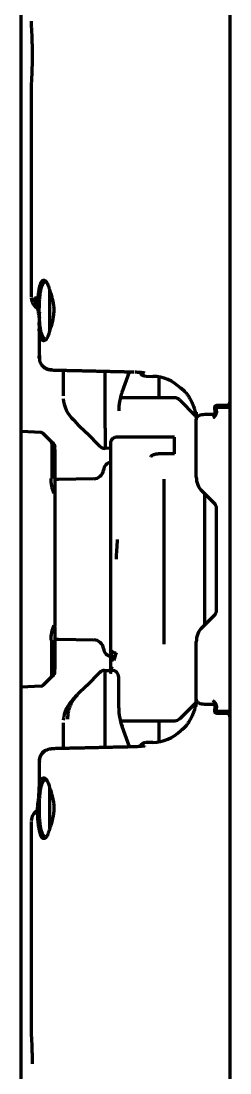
# Model space of a CAD drawing. Header units: inches. Extents: x -3022 to 7311, y 343 to 5680.
# Drawn here: x 936.2 to 967.2, y 3030.9 to 3187.3 of the extents above; entities that cross this region are included whole.
import ezdxf

# ---------------------------------------------------------------- set-up
doc = ezdxf.new("R2010")
doc.units = ezdxf.units.IN

msp = doc.modelspace()

# ---------------------------------------------------------------- linework, layer by layer
at = {"linetype": 'Continuous', "lineweight": 70}
for p, q in [((967.16, 3920.69), (967.16, 2255.49)), ((936.16, 2281.3), (936.16, 3919.3)), ((937.66, 3187.31), (937.66, 3186.78)), ((937.66, 3177.8), (937.66, 3146.26)), ((940.41, 3141.11), (940.41, 3147.29)), ((940.77, 3135.44), (940.78, 3135.45)), ((942.41, 3135.41), (942.41, 3131.61)), ((948.66, 3126.79), (948.66, 3135.26)), ((951.14, 3132.12), (952.25, 3135.18)), ((954.71, 3134.51), (955.7, 3134.49)), ((956.65, 3131.3), (956.65, 3134.42)), ((958.99, 3131.3), (950.89, 3131.3)), ((962.07, 3128.63), (959.7, 3131)), ((962.15, 3129.17), (962.15, 3128.09)), ((964.91, 3129.53), (964.91, 3129.9)), ((966.66, 3130.17), (965.16, 3130.16)), ((965.16, 3129.34), (965.16, 3129.84)), ((967.16, 3129.84), (965.16, 3129.84)), ((965.16, 3129.34), (965.16, 3129.19)), ((943.87, 3128.08), (944.55, 3127.4)), ((944.55, 3127.4), (945.85, 3126.1)), ((962.15, 3128.09), (962.16, 3128.01)), ((962.16, 3119.53), (962.16, 3128.11)), ((964.66, 3128.82), (963.66, 3128.82)), ((939.13, 3126.14), (936.16, 3126.3)), ((940.57, 3124.88), (939.46, 3125.99)), ((945.85, 3126.1), (947.86, 3124.09)), ((948.66, 3126.79), (948.66, 3123.79)), ((941.01, 3124.44), (940.57, 3124.88)), ((940.72, 3124.53), (940.72, 3119.3)), ((949.41, 3124.5), (949.41, 3122.23)), ((958.91, 3125.46), (950.41, 3125.46)), ((958.91, 3122.98), (958.91, 3125.46)), ((941.16, 3123.64), (941.16, 3117.19)), ((948.66, 3123.79), (948.56, 3123.79)), ((949.41, 3123.8), (948.66, 3123.79)), ((958.91, 3122.98), (956.51, 3122.98)), ((949.41, 3122.23), (949.41, 3116.71)), ((940.72, 3119.3), (940.57, 3119.3)), ((946.93, 3119.27), (941.73, 3119.18)), ((957.41, 3094.7), (957.41, 3119.21)), ((941.04, 3117.16), (941.14, 3117.28)), ((941.16, 3117.19), (941.16, 3097.4)), ((949.41, 3116.71), (949.41, 3110.33)), ((964.86, 3115.58), (963.04, 3117.41)), ((963.41, 3112.09), (963.41, 3117.04)), ((965.16, 3099.71), (965.16, 3114.88)), ((963.41, 3097.54), (963.41, 3112.09)), ((949.41, 3110.33), (949.41, 3107.3)), ((949.41, 3107.3), (949.41, 3097.04)), ((963.04, 3097.17), (964.86, 3099)), ((941.14, 3097.31), (941.07, 3097.37)), ((941.16, 3097.28), (941.16, 3090.96)), ((949.41, 3097.04), (949.41, 3093.82)), ((940.72, 3095.3), (940.57, 3095.3)), ((940.72, 3090.06), (940.72, 3095.3)), ((941.73, 3095.41), (946.93, 3095.32)), ((962.16, 3086.48), (962.16, 3095.05)), ((949.41, 3091.69), (949.41, 3090.79)), ((940.57, 3089.71), (941.01, 3090.15)), ((947.86, 3090.5), (945.85, 3088.48)), ((948.56, 3090.79), (948.66, 3090.79)), ((948.66, 3090.79), (949.67, 3090.78)), ((948.66, 3087.79), (948.66, 3090.79)), ((950.66, 3087.78), (950.66, 3089.78)), ((939.13, 3088.45), (936.16, 3088.3)), ((940.57, 3089.71), (939.46, 3088.6)), ((945.85, 3088.48), (944.55, 3087.18)), ((943.87, 3086.51), (944.55, 3087.18)), ((948.66, 3079.32), (948.66, 3087.79)), ((950.66, 3085.2), (950.66, 3087.78)), ((959.7, 3083.59), (962.09, 3085.98)), ((962.15, 3085.41), (962.15, 3086.49)), ((963.66, 3085.76), (964.66, 3085.76)), ((964.91, 3084.69), (964.91, 3085.06)), ((965.16, 3085.4), (965.16, 3085.24)), ((965.16, 3084.74), (965.16, 3085.24)), ((965.16, 3084.74), (967.16, 3084.74)), ((965.16, 3084.43), (966.66, 3084.41)), ((942.41, 3082.97), (942.41, 3079.18)), ((950.89, 3083.3), (958.99, 3083.3)), ((952.25, 3079.41), (951.14, 3082.47)), ((956.65, 3080.19), (956.65, 3083.3)), ((959.73, 3081.74), (959.74, 3081.75)), ((940.78, 3079.13), (940.77, 3079.14)), ((955.7, 3080.09), (954.71, 3080.07)), ((938.89, 3074.23), (938.86, 3074.22)), ((940.41, 3067.21), (940.41, 3073.33)), ((937.66, 3068.32), (937.66, 3036.78)), ((940.38, 3067.19), (940.35, 3067.05))]:
    msp.add_line(p, q, dxfattribs=at)
for centre, radius, start, end in [((939.66, 3146.26), 2, 182.056, 239.9457), ((954.71, 3135.51), 1, 203.3483, 269.3273), ((955.6, 3128.49), 6, 44.7394, 89), ((958.66, 3129.38), 8, 160, 180), ((947.41, 3131.61), 5, 184.5122, 225), ((958.99, 3130.3), 1, 45, 90), ((964.66, 3129.32), 0.5, 270, 0), ((939.11, 3125.64), 0.5, 45, 87), ((940.22, 3124.53), 0.5, 359.9983, 45), ((948.57, 3124.79), 1, 225, 269.5), ((949.88, 3120.37), 1.5, 108.404, 172.3892), ((946.91, 3120.77), 1.5, 271, 352.3892), ((965.16, 3119.53), 3, 180, 225), ((941.78, 3116.18), 3, 91, 102.0554), ((964.16, 3114.88), 1, 0, 45), ((964.16, 3099.71), 1, 315, 0), ((965.16, 3095.05), 3, 135, 180), ((941.78, 3098.41), 3, 257.9446, 269), ((946.91, 3093.82), 1.5, 7.6108, 89), ((949.88, 3094.22), 1.5, 187.6108, 251.596), ((940.22, 3090.06), 0.5, 315, 0.0017), ((948.57, 3089.79), 1, 90.5, 135), ((949.66, 3089.78), 1, 0, 89.5), ((939.11, 3088.95), 0.5, 273, 315), ((947.41, 3082.97), 5, 135, 175.2204), ((958.66, 3085.2), 8, 180, 200), ((964.66, 3085.26), 0.5, 0, 90), ((958.99, 3084.3), 1, 270, 315), ((955.6, 3086.09), 6, 271, 315.1344), ((954.71, 3079.07), 1, 90.5484, 156.599), ((939.66, 3068.32), 2, 122.009, 177.1567)]:
    msp.add_arc(centre, radius, start, end, dxfattribs=at)
for centre, major_axis, ratio, start_param, end_param in [((940.16, 3146.22), (0.17, 1.99), 0.992492, 1.657411, 2.317524), ((946.09, 3119.3), (5.52, 0), 0.998626, 3.141593, 3.543786), ((940.91, 3117.19), (0.25, 0), 1, 0, 0.409922), ((946.09, 3095.3), (5.52, 0), 0.998626, 2.739433, 3.141593), ((940.91, 3097.4), (-0.25, 0), 1, 2.729547, 3.141593)]:
    msp.add_ellipse(centre, major_axis=major_axis, ratio=ratio, start_param=start_param, end_param=end_param, dxfattribs=at)
for points, knots in [([(937.66, 3186.79), (937.66, 3186.79), (937.66, 3186.79), (937.66, 3186.79), (937.66, 3186.79), (937.66, 3186.78), (937.66, 3186.76), (937.66, 3186.71), (937.67, 3186.64), (937.67, 3186.58), (937.67, 3186.55), (937.67, 3186.52), (937.68, 3186.5), (937.68, 3186.48), (937.68, 3186.46), (937.68, 3186.39), (937.69, 3186.27), (937.7, 3186.12), (937.71, 3185.96), (937.71, 3185.87), (937.72, 3185.75), (937.72, 3185.73), (937.72, 3185.68), (937.72, 3185.61), (937.73, 3185.53), (937.74, 3185.37), (937.74, 3185.16), (937.75, 3184.92), (937.76, 3184.74), (937.76, 3184.68), (937.77, 3184.58), (937.77, 3184.55), (937.77, 3184.48), (937.77, 3184.45), (937.77, 3184.29), (937.78, 3184.02), (937.79, 3183.75), (937.79, 3183.54), (937.79, 3183.43), (937.8, 3183.32), (937.8, 3183.25), (937.8, 3183.21), (937.8, 3183.03), (937.8, 3182.74), (937.8, 3182.44), (937.8, 3182.22), (937.8, 3182.14), (937.8, 3181.99), (937.8, 3181.92), (937.8, 3181.7), (937.8, 3181.41), (937.79, 3181.13), (937.79, 3180.91), (937.79, 3180.84), (937.79, 3180.74), (937.79, 3180.7), (937.78, 3180.63), (937.78, 3180.6), (937.78, 3180.43), (937.77, 3180.16), (937.76, 3179.91), (937.75, 3179.67), (937.75, 3179.55), (937.74, 3179.41), (937.74, 3179.38), (937.74, 3179.32), (937.74, 3179.24), (937.73, 3179.16), (937.73, 3179), (937.72, 3178.81), (937.71, 3178.63), (937.7, 3178.51), (937.7, 3178.47), (937.7, 3178.41), (937.69, 3178.39), (937.69, 3178.36), (937.69, 3178.34), (937.69, 3178.25), (937.68, 3178.13), (937.67, 3178.03), (937.67, 3177.94), (937.67, 3177.91), (937.66, 3177.86), (937.66, 3177.85), (937.66, 3177.83), (937.66, 3177.82), (937.66, 3177.8), (937.66, 3177.79), (937.66, 3177.79)], [0, 0, 0, 0, 0.007781, 0.007781, 0.015594, 0.03122, 0.03122, 0.062471, 0.093722, 0.093722, 0.109347, 0.109347, 0.11716, 0.11716, 0.124973, 0.124973, 0.156224, 0.187475, 0.187475, 0.218726, 0.218726, 0.226538, 0.226538, 0.234351, 0.249977, 0.249977, 0.281228, 0.312479, 0.312479, 0.328104, 0.328104, 0.335917, 0.335917, 0.343729, 0.343729, 0.37498, 0.406231, 0.406231, 0.421857, 0.42967, 0.42967, 0.437482, 0.437482, 0.468733, 0.499984, 0.499984, 0.51561, 0.51561, 0.531235, 0.531235, 0.562486, 0.593737, 0.593737, 0.609363, 0.609363, 0.617176, 0.617176, 0.624988, 0.624988, 0.656239, 0.68749, 0.68749, 0.718741, 0.718741, 0.726554, 0.726554, 0.734367, 0.749992, 0.749992, 0.781243, 0.812494, 0.812494, 0.82812, 0.82812, 0.835932, 0.835932, 0.843745, 0.843745, 0.874996, 0.906247, 0.906247, 0.937498, 0.937498, 0.953124, 0.953124, 0.968749, 0.968749, 1, 1, 1, 1]), ([(938.63, 3145.04), (938.63, 3145.25), (938.64, 3145.45), (938.66, 3145.84), (938.67, 3146.04), (938.69, 3146.27), (938.7, 3146.32), (938.71, 3146.41), (938.72, 3146.55), (938.73, 3146.68), (938.76, 3146.94), (938.79, 3147.1), (938.82, 3147.33), (938.84, 3147.41), (938.86, 3147.52), (938.87, 3147.56), (938.88, 3147.63), (938.89, 3147.66), (938.92, 3147.83), (938.96, 3147.95), (939, 3148.09), (939.01, 3148.12), (939.03, 3148.17), (939.05, 3148.25), (939.08, 3148.32), (939.14, 3148.45), (939.18, 3148.52), (939.24, 3148.62), (939.26, 3148.64), (939.29, 3148.68), (939.31, 3148.69), (939.33, 3148.71), (939.34, 3148.72), (939.4, 3148.76), (939.44, 3148.78), (939.54, 3148.8), (939.58, 3148.79), (939.64, 3148.77), (939.64, 3148.76), (939.66, 3148.76), (939.68, 3148.75), (939.72, 3148.72), (939.76, 3148.69), (939.83, 3148.62), (939.88, 3148.56), (939.95, 3148.45), (939.98, 3148.41), (940.01, 3148.35), (940.03, 3148.33), (940.05, 3148.28), (940.06, 3148.26), (940.12, 3148.14), (940.17, 3148.03), (940.26, 3147.79), (940.3, 3147.66), (940.35, 3147.51)], [0, 0, 0, 0, 0.0625, 0.0625, 0.125, 0.125, 0.140625, 0.140625, 0.15625, 0.1875, 0.1875, 0.25, 0.25, 0.28125, 0.28125, 0.296875, 0.296875, 0.3125, 0.3125, 0.375, 0.375, 0.390625, 0.390625, 0.40625, 0.4375, 0.4375, 0.5, 0.5, 0.53125, 0.53125, 0.546875, 0.546875, 0.5625, 0.5625, 0.625, 0.625, 0.6875, 0.6875, 0.695313, 0.695313, 0.703125, 0.71875, 0.75, 0.75, 0.8125, 0.8125, 0.84375, 0.84375, 0.859375, 0.859375, 0.875, 0.875, 0.9375, 0.9375, 1, 1, 1, 1]), ([(939.77, 3140.04), (939.74, 3140.04), (939.7, 3140.05), (939.62, 3140.08), (939.57, 3140.11), (939.52, 3140.17), (939.51, 3140.18), (939.5, 3140.19), (939.5, 3140.2), (939.48, 3140.22), (939.47, 3140.23), (939.43, 3140.28), (939.41, 3140.31), (939.35, 3140.43), (939.31, 3140.52), (939.26, 3140.65), (939.25, 3140.69), (939.23, 3140.74), (939.22, 3140.77), (939.22, 3140.78), (939.2, 3140.86), (939.18, 3140.92), (939.13, 3141.11), (939.1, 3141.26), (939.06, 3141.49), (939.05, 3141.57), (939.03, 3141.67), (939.03, 3141.69), (939.02, 3141.73), (939.02, 3141.75), (939.01, 3141.82), (939, 3141.86), (938.97, 3142.08), (938.95, 3142.26), (938.93, 3142.54), (938.92, 3142.64), (938.91, 3142.79), (938.91, 3142.84), (938.9, 3142.94), (938.9, 3142.99), (938.88, 3143.24), (938.88, 3143.45), (938.87, 3143.86), (938.86, 3144.07), (938.86, 3144.39), (938.86, 3144.5), (938.87, 3144.66), (938.87, 3144.71), (938.87, 3144.82), (938.87, 3144.87), (938.88, 3145.13), (938.88, 3145.34), (938.91, 3145.74), (938.92, 3145.94), (938.94, 3146.17), (938.95, 3146.22), (938.96, 3146.32), (938.97, 3146.46), (938.99, 3146.59), (939.02, 3146.85), (939.04, 3147.01), (939.08, 3147.21), (939.09, 3147.24), (939.1, 3147.32), (939.11, 3147.36), (939.13, 3147.46), (939.16, 3147.6), (939.2, 3147.73), (939.22, 3147.82), (939.23, 3147.85), (939.25, 3147.9), (939.26, 3147.93), (939.31, 3148.06), (939.35, 3148.15), (939.43, 3148.31), (939.48, 3148.37), (939.53, 3148.43), (939.54, 3148.43), (939.55, 3148.44), (939.57, 3148.46), (939.58, 3148.47), (939.62, 3148.5), (939.64, 3148.51), (939.7, 3148.54), (939.73, 3148.54), (939.77, 3148.54)], [0, 0, 0, 0, 0.030998, 0.030998, 0.077893, 0.077893, 0.083755, 0.083755, 0.089617, 0.089617, 0.101341, 0.101341, 0.124789, 0.124789, 0.171684, 0.171684, 0.183408, 0.18927, 0.18927, 0.195132, 0.195132, 0.21858, 0.21858, 0.265476, 0.265476, 0.288923, 0.288923, 0.294785, 0.294785, 0.300647, 0.300647, 0.312371, 0.312371, 0.359267, 0.359267, 0.382714, 0.382714, 0.394438, 0.394438, 0.406162, 0.406162, 0.453058, 0.453058, 0.499953, 0.499953, 0.523401, 0.523401, 0.535125, 0.535125, 0.546849, 0.546849, 0.593744, 0.593744, 0.64064, 0.64064, 0.652364, 0.652364, 0.664087, 0.687535, 0.687535, 0.734431, 0.734431, 0.746155, 0.746155, 0.757878, 0.757878, 0.781326, 0.804774, 0.804774, 0.816498, 0.816498, 0.828222, 0.828222, 0.875117, 0.875117, 0.922013, 0.922013, 0.927875, 0.927875, 0.933737, 0.945461, 0.945461, 0.968908, 0.968908, 1, 1, 1, 1]), ([(940.35, 3147.51), (940.36, 3147.46), (940.38, 3147.41), (940.41, 3147.3), (940.43, 3147.24), (940.48, 3147.08), (940.52, 3146.96), (940.59, 3146.72), (940.63, 3146.59), (940.69, 3146.4), (940.71, 3146.33), (940.74, 3146.2), (940.76, 3146.13), (940.81, 3145.93), (940.84, 3145.79), (940.9, 3145.5), (940.92, 3145.36), (940.95, 3145.17), (940.96, 3145.13), (940.97, 3145.06), (940.97, 3145.02), (940.98, 3144.91), (940.99, 3144.83), (941.01, 3144.6), (941.01, 3144.45), (941.01, 3144.29)], [0, 0, 0, 0, 0.0625, 0.0625, 0.125, 0.125, 0.25, 0.25, 0.375, 0.375, 0.4375, 0.4375, 0.5, 0.5, 0.625, 0.625, 0.75, 0.75, 0.78125, 0.78125, 0.8125, 0.8125, 0.875, 0.875, 1, 1, 1, 1]), ([(938.87, 3144.09), (938.87, 3144.08), (938.86, 3143.95), (938.86, 3143.65), (938.87, 3143.26), (938.87, 3143.08)], [0, 0, 0, 0, 0.025145, 0.598147, 1, 1, 1, 1]), ([(941.01, 3144.29), (941.01, 3144.14), (941.01, 3143.98), (940.98, 3143.68), (940.97, 3143.53), (940.94, 3143.34), (940.94, 3143.3), (940.92, 3143.23), (940.92, 3143.19), (940.9, 3143.08), (940.89, 3143.01), (940.86, 3142.9), (940.86, 3142.86), (940.84, 3142.79), (940.82, 3142.69), (940.79, 3142.58), (940.74, 3142.38), (940.71, 3142.25), (940.63, 3141.99), (940.6, 3141.87), (940.54, 3141.69), (940.52, 3141.63), (940.48, 3141.51), (940.47, 3141.45), (940.41, 3141.28), (940.38, 3141.18), (940.35, 3141.07)], [0, 0, 0, 0, 0.125, 0.125, 0.25, 0.25, 0.28125, 0.28125, 0.3125, 0.3125, 0.375, 0.375, 0.40625, 0.40625, 0.4375, 0.5, 0.5, 0.625, 0.625, 0.75, 0.75, 0.8125, 0.8125, 0.875, 0.875, 1, 1, 1, 1]), ([(938.79, 3142.5), (938.79, 3142.49), (938.79, 3142.47), (938.8, 3142.43), (938.8, 3142.39), (938.8, 3142.35), (938.8, 3142.31), (938.81, 3142.27), (938.81, 3142.24), (938.81, 3142.2), (938.81, 3142.16), (938.81, 3142.12), (938.82, 3142.09), (938.82, 3142.05), (938.82, 3142.01), (938.82, 3141.97), (938.82, 3141.94), (938.82, 3141.9), (938.82, 3141.86), (938.83, 3141.81), (938.83, 3141.76), (938.83, 3141.7), (938.83, 3141.65), (938.83, 3141.6), (938.84, 3141.55), (938.84, 3141.5), (938.84, 3141.45), (938.84, 3141.4), (938.85, 3141.36), (938.85, 3141.32), (938.85, 3141.3), (938.85, 3141.28), (938.85, 3141.25), (938.85, 3141.23), (938.86, 3141.21), (938.86, 3141.19), (938.86, 3141.17), (938.86, 3141.16), (938.86, 3141.14), (938.86, 3141.13), (938.87, 3141.12), (938.87, 3141.11), (938.87, 3141.09), (938.87, 3141.08), (938.87, 3141.07), (938.87, 3141.05), (938.87, 3141.04), (938.88, 3141.02), (938.88, 3141.01), (938.88, 3140.99), (938.88, 3140.98), (938.88, 3140.96), (938.88, 3140.95), (938.89, 3140.93), (938.89, 3140.91), (938.89, 3140.9), (938.89, 3140.9)], [0, 0, 0, 0, 0.022709, 0.045345, 0.067918, 0.090435, 0.112907, 0.135341, 0.157746, 0.180131, 0.202504, 0.224874, 0.247249, 0.269632, 0.291985, 0.31431, 0.336615, 0.358908, 0.3812, 0.414447, 0.447401, 0.480077, 0.512489, 0.544649, 0.576572, 0.60827, 0.639755, 0.671039, 0.702132, 0.718076, 0.733741, 0.749134, 0.764264, 0.779136, 0.793761, 0.808146, 0.8223, 0.830501, 0.838823, 0.847268, 0.855837, 0.864531, 0.873351, 0.882299, 0.891375, 0.900581, 0.909918, 0.919386, 0.928987, 0.938722, 0.948592, 0.958598, 0.968741, 0.979021, 0.989441, 1, 1, 1, 1]), ([(938.9, 3140.89), (938.89, 3140.92), (938.89, 3140.95), (938.88, 3141.01), (938.88, 3141.04), (938.87, 3141.13), (938.87, 3141.19), (938.86, 3141.38), (938.86, 3141.51), (938.87, 3141.64)], [0, 0, 0, 0, 0.125, 0.125, 0.25, 0.25, 0.5, 0.5, 1, 1, 1, 1]), ([(940.35, 3141.07), (940.32, 3140.97), (940.29, 3140.88), (940.23, 3140.71), (940.16, 3140.54), (940.1, 3140.4), (940.05, 3140.3), (940.03, 3140.27), (940, 3140.21), (939.98, 3140.18), (939.93, 3140.1), (939.9, 3140.05), (939.83, 3139.96), (939.76, 3139.89), (939.69, 3139.85), (939.64, 3139.82), (939.63, 3139.81), (939.59, 3139.8), (939.58, 3139.8), (939.53, 3139.79), (939.46, 3139.79), (939.4, 3139.82), (939.34, 3139.86), (939.31, 3139.89), (939.27, 3139.93), (939.26, 3139.94), (939.25, 3139.96), (939.22, 3139.99), (939.2, 3140.02), (939.16, 3140.09), (939.11, 3140.2), (939.06, 3140.32), (939.02, 3140.43), (939.01, 3140.47), (938.98, 3140.54), (938.97, 3140.58), (938.94, 3140.71), (938.92, 3140.79), (938.9, 3140.89)], [0, 0, 0, 0, 0.0625, 0.0625, 0.125, 0.1875, 0.1875, 0.21875, 0.21875, 0.25, 0.25, 0.3125, 0.3125, 0.375, 0.4375, 0.4375, 0.46875, 0.46875, 0.5, 0.5, 0.5625, 0.625, 0.625, 0.6875, 0.6875, 0.703125, 0.703125, 0.71875, 0.75, 0.75, 0.8125, 0.875, 0.875, 0.90625, 0.90625, 0.9375, 0.9375, 1, 1, 1, 1]), ([(938.94, 3137.06), (938.94, 3137.06), (938.92, 3137.08), (938.9, 3137.12), (938.89, 3137.16), (938.88, 3137.19), (938.87, 3137.22), (938.86, 3137.25), (938.85, 3137.28), (938.85, 3137.31), (938.85, 3137.34), (938.85, 3137.37), (938.85, 3137.4), (938.85, 3137.43), (938.85, 3137.45), (938.86, 3137.48), (938.86, 3137.5), (938.87, 3137.53), (938.88, 3137.55), (938.88, 3137.57), (938.88, 3137.58)], [0, 0, 0, 0, 0.01262, 0.141911, 0.204919, 0.266664, 0.327148, 0.386375, 0.444346, 0.501064, 0.556531, 0.610752, 0.66373, 0.715465, 0.76596, 0.815214, 0.863235, 0.910032, 0.955617, 1, 1, 1, 1]), ([(938.88, 3137.37), (938.86, 3137.25), (938.86, 3136.9), (939.06, 3136.35), (939.35, 3136.02), (939.5, 3135.89)], [0, 0, 0, 0, 0.222971, 0.659147, 1, 1, 1, 1]), ([(938.88, 3137.58), (938.88, 3137.52), (938.88, 3137.45), (938.88, 3137.33), (938.88, 3137.27), (938.89, 3137.15), (938.89, 3137.11), (938.9, 3137.06)], [0, 0, 0, 0, 0.356189, 0.356189, 0.712378, 0.712378, 1, 1, 1, 1]), ([(939.5, 3135.89), (939.52, 3135.87), (939.66, 3135.7), (939.92, 3135.59), (940.16, 3135.52), (940.2, 3135.51)], [0, 0, 0, 0, 0.080789, 0.855165, 1, 1, 1, 1]), ([(940.61, 3135.46), (940.58, 3135.46), (940.54, 3135.46), (940.48, 3135.47), (940.41, 3135.47), (940.34, 3135.49), (940.28, 3135.5), (940.25, 3135.51), (940.15, 3135.54), (940.09, 3135.56), (940, 3135.59), (939.95, 3135.61), (939.91, 3135.63), (939.88, 3135.65), (939.86, 3135.66), (939.79, 3135.69), (939.74, 3135.73), (939.65, 3135.79), (939.61, 3135.82), (939.58, 3135.85)], [0, 0, 0, 0, 0.087639, 0.087639, 0.175277, 0.262916, 0.262916, 0.350554, 0.350554, 0.525831, 0.525831, 0.61347, 0.657289, 0.657289, 0.701109, 0.701109, 0.876386, 0.876386, 1, 1, 1, 1]), ([(939.8, 3135.69), (939.81, 3135.68), (939.82, 3135.68), (939.95, 3135.61), (940.08, 3135.56), (940.27, 3135.5), (940.34, 3135.49), (940.47, 3135.47), (940.54, 3135.46), (940.61, 3135.46)], [0, 0, 0, 0, 0.046938, 0.046938, 0.523469, 0.523469, 0.761735, 0.761735, 1, 1, 1, 1]), ([(953.03, 3135.15), (953.18, 3135.15), (953.52, 3135.14), (953.98, 3135.1), (954.31, 3135.06), (954.45, 3135.04), (954.47, 3135.03), (954.47, 3135.03)], [0, 0, 0, 0, 0.20122, 0.506495, 0.756277, 0.915671, 1, 1, 1, 1]), ([(959.74, 3132.83), (959.74, 3132.83), (959.74, 3132.83), (959.75, 3132.82), (959.77, 3132.81), (959.8, 3132.79), (959.81, 3132.79), (959.83, 3132.77), (959.85, 3132.76), (959.89, 3132.73), (959.92, 3132.7), (959.96, 3132.68)], [0, 0, 0, 0, 0.041457, 0.041457, 0.360971, 0.360971, 0.520728, 0.520728, 0.680486, 0.680486, 1, 1, 1, 1]), ([(959.96, 3132.68), (959.98, 3132.66), (960.01, 3132.64), (960.06, 3132.6), (960.09, 3132.57), (960.18, 3132.5), (960.24, 3132.44), (960.38, 3132.31), (960.45, 3132.24), (960.6, 3132.08), (960.68, 3131.99), (960.75, 3131.89)], [0, 0, 0, 0, 0.125, 0.125, 0.25, 0.25, 0.5, 0.5, 0.75, 0.75, 1, 1, 1, 1]), ([(960.75, 3131.89), (960.83, 3131.79), (960.91, 3131.68), (961.07, 3131.44), (961.14, 3131.32), (961.3, 3131.05), (961.37, 3130.91), (961.52, 3130.61), (961.59, 3130.45), (961.72, 3130.13), (961.78, 3129.96), (961.89, 3129.61), (961.94, 3129.43), (962, 3129.15), (962.02, 3129.06), (962.06, 3128.87), (962.07, 3128.77), (962.12, 3128.49), (962.13, 3128.29), (962.15, 3128.09)], [0, 0, 0, 0, 0.125, 0.125, 0.25, 0.25, 0.375, 0.375, 0.5, 0.5, 0.625, 0.625, 0.75, 0.75, 0.8125, 0.8125, 0.875, 0.875, 1, 1, 1, 1]), ([(966.66, 3130.17), (966.69, 3130.17), (966.72, 3130.18), (966.77, 3130.19), (966.79, 3130.19), (966.82, 3130.2), (966.84, 3130.21), (966.88, 3130.23), (966.91, 3130.25), (966.95, 3130.27), (966.96, 3130.28), (966.99, 3130.31), (967, 3130.32), (967.04, 3130.35), (967.06, 3130.38), (967.08, 3130.42), (967.09, 3130.44), (967.11, 3130.47), (967.12, 3130.5), (967.13, 3130.53), (967.14, 3130.56), (967.15, 3130.58), (967.15, 3130.63), (967.16, 3130.66), (967.16, 3130.69)], [0, 0, 0, 0, 0.125, 0.125, 0.1875, 0.1875, 0.25, 0.25, 0.375, 0.375, 0.4375, 0.4375, 0.5, 0.5, 0.625, 0.625, 0.6875, 0.6875, 0.75, 0.8125, 0.8125, 0.875, 0.875, 1, 1, 1, 1]), ([(963.66, 3128.82), (963.66, 3128.82), (963.5, 3128.83), (963.19, 3128.8), (962.76, 3128.74), (962.47, 3128.64), (962.24, 3128.43), (962.16, 3128.25), (962.16, 3128.14), (962.17, 3128.11)], [0, 0, 0, 0, 0.002881, 0.21717, 0.438027, 0.716407, 0.839802, 0.946782, 1, 1, 1, 1]), ([(965.16, 3129.19), (965.16, 3129.14), (965.15, 3129.1), (965.14, 3129.02), (965.13, 3128.97), (965.1, 3128.89), (965.08, 3128.85), (965.04, 3128.78), (965.02, 3128.74), (964.98, 3128.69), (964.97, 3128.67), (964.95, 3128.64), (964.93, 3128.62), (964.89, 3128.57), (964.87, 3128.54), (964.81, 3128.47), (964.76, 3128.43), (964.71, 3128.37), (964.69, 3128.35), (964.67, 3128.33), (964.67, 3128.33), (964.66, 3128.32)], [0, 0, 0, 0, 0.125, 0.125, 0.25, 0.25, 0.375, 0.375, 0.5, 0.5, 0.5625, 0.5625, 0.625, 0.625, 0.75, 0.75, 0.875, 0.9375, 0.96875, 0.96875, 1, 1, 1, 1]), ([(964.91, 3129.53), (964.91, 3129.5), (964.91, 3129.47), (964.91, 3129.41), (964.91, 3129.39), (964.91, 3129.33), (964.91, 3129.31), (964.91, 3129.26), (964.91, 3129.24), (964.91, 3129.19), (964.91, 3129.17), (964.91, 3129.13), (964.91, 3129.12), (964.91, 3129.09), (964.91, 3129.06), (964.91, 3129.04), (964.91, 3129.04)], [0, 0, 0, 0, 0.125, 0.125, 0.25, 0.25, 0.375, 0.375, 0.5, 0.5, 0.625, 0.625, 0.75, 0.75, 0.875, 1, 1, 1, 1]), ([(941.16, 3124.09), (941.16, 3124.09), (941.16, 3124.1), (941.16, 3124.11), (941.16, 3124.12), (941.16, 3124.13), (941.15, 3124.14), (941.15, 3124.16), (941.15, 3124.17), (941.15, 3124.18), (941.15, 3124.19), (941.15, 3124.2), (941.14, 3124.21), (941.14, 3124.22), (941.14, 3124.23), (941.13, 3124.24), (941.13, 3124.25), (941.13, 3124.26), (941.12, 3124.27), (941.12, 3124.28), (941.11, 3124.29), (941.11, 3124.31), (941.1, 3124.32), (941.09, 3124.33), (941.09, 3124.35), (941.08, 3124.36), (941.07, 3124.38), (941.05, 3124.39), (941.04, 3124.41), (941.03, 3124.43), (941.02, 3124.44), (941.01, 3124.44)], [0, 0, 0, 0, 0.028826, 0.057594, 0.086303, 0.114954, 0.143547, 0.17208, 0.200555, 0.228972, 0.257329, 0.285628, 0.313867, 0.342048, 0.370168, 0.39823, 0.426231, 0.450757, 0.477807, 0.507385, 0.539493, 0.574132, 0.611304, 0.651011, 0.693255, 0.738037, 0.785356, 0.835214, 0.887608, 0.942538, 1, 1, 1, 1]), ([(941.01, 3124.44), (941.01, 3124.44), (941.02, 3124.43), (941.03, 3124.43), (941.04, 3124.42), (941.04, 3124.4), (941.05, 3124.39), (941.06, 3124.38), (941.07, 3124.36), (941.09, 3124.34), (941.1, 3124.32), (941.11, 3124.3), (941.12, 3124.27), (941.12, 3124.25), (941.13, 3124.22), (941.13, 3124.19), (941.14, 3124.17), (941.14, 3124.15), (941.14, 3124.13), (941.14, 3124.11), (941.14, 3124.11)], [0, 0, 0, 0, 0.027542, 0.059301, 0.095276, 0.135468, 0.179874, 0.22849, 0.281314, 0.338337, 0.399554, 0.464953, 0.546966, 0.624642, 0.697986, 0.767003, 0.831702, 0.892094, 0.948189, 1, 1, 1, 1]), ([(950.41, 3125.46), (950.34, 3125.46), (950.27, 3125.45), (950.18, 3125.43), (950.14, 3125.43), (950.09, 3125.41), (950.08, 3125.41), (950.05, 3125.4), (950.03, 3125.39), (949.96, 3125.36), (949.9, 3125.33), (949.82, 3125.28), (949.79, 3125.26), (949.74, 3125.22), (949.69, 3125.17), (949.65, 3125.13), (949.62, 3125.09), (949.61, 3125.08), (949.59, 3125.05), (949.58, 3125.04), (949.53, 3124.97), (949.5, 3124.92), (949.47, 3124.83), (949.46, 3124.8), (949.44, 3124.76), (949.44, 3124.74), (949.43, 3124.71), (949.42, 3124.67), (949.42, 3124.62), (949.41, 3124.58), (949.41, 3124.55), (949.41, 3124.52), (949.41, 3124.51), (949.41, 3124.5), (949.41, 3124.5), (949.41, 3124.5)], [0, 0, 0, 0, 0.125, 0.125, 0.1875, 0.1875, 0.21875, 0.21875, 0.25, 0.25, 0.375, 0.375, 0.4375, 0.4375, 0.5, 0.5625, 0.5625, 0.59375, 0.59375, 0.625, 0.625, 0.75, 0.75, 0.8125, 0.8125, 0.84375, 0.84375, 0.875, 0.9375, 0.9375, 0.96875, 0.984375, 0.992187, 0.992187, 1, 1, 1, 1]), ([(941.16, 3123.64), (941.16, 3123.66), (941.16, 3123.69), (941.16, 3123.74), (941.16, 3123.75), (941.16, 3123.79), (941.16, 3123.8), (941.16, 3123.84), (941.16, 3123.86), (941.16, 3123.9), (941.16, 3123.92), (941.16, 3123.95), (941.16, 3123.96), (941.16, 3123.99), (941.16, 3124), (941.16, 3124.02), (941.16, 3124.02), (941.16, 3124.04), (941.16, 3124.04), (941.16, 3124.06), (941.16, 3124.08), (941.16, 3124.09)], [0, 0, 0, 0, 0.25, 0.25, 0.375, 0.375, 0.5, 0.5, 0.625, 0.625, 0.75, 0.75, 0.8125, 0.8125, 0.875, 0.875, 0.90625, 0.90625, 0.9375, 0.9375, 1, 1, 1, 1]), ([(955.41, 3122.6), (955.42, 3122.6), (955.43, 3122.61), (955.45, 3122.63), (955.48, 3122.65), (955.51, 3122.67), (955.57, 3122.72), (955.61, 3122.74), (955.69, 3122.79), (955.76, 3122.83), (955.83, 3122.86), (955.88, 3122.87), (955.9, 3122.88), (956.02, 3122.92), (956.12, 3122.95), (956.31, 3122.98), (956.41, 3122.98), (956.51, 3122.98)], [0, 0, 0, 0, 0.03125, 0.03125, 0.0625, 0.125, 0.125, 0.25, 0.25, 0.375, 0.4375, 0.4375, 0.5, 0.5, 0.75, 0.75, 1, 1, 1, 1]), ([(941.16, 3097.4), (941.16, 3097.41), (941.16, 3097.41), (941.16, 3097.41), (941.16, 3097.41), (941.16, 3097.41), (941.15, 3097.41), (941.15, 3097.41), (941.15, 3097.41), (941.15, 3097.41), (941.15, 3097.42), (941.15, 3097.42), (941.14, 3097.42), (941.14, 3097.42), (941.14, 3097.42), (941.13, 3097.42), (941.13, 3097.42), (941.13, 3097.43), (941.12, 3097.43), (941.12, 3097.43), (941.11, 3097.43), (941.11, 3097.43), (941.1, 3097.43), (941.09, 3097.44), (941.09, 3097.44), (941.08, 3097.44), (941.07, 3097.44), (941.05, 3097.45), (941.04, 3097.45), (941.03, 3097.45), (941.02, 3097.45), (941.01, 3097.45)], [0, 0, 0, 0, 0.028852, 0.057627, 0.086323, 0.114941, 0.143481, 0.171942, 0.200325, 0.22863, 0.256855, 0.285002, 0.31307, 0.341059, 0.368968, 0.396798, 0.424548, 0.449282, 0.476528, 0.506288, 0.538563, 0.573357, 0.61067, 0.650505, 0.692862, 0.737743, 0.785149, 0.835079, 0.887532, 0.942506, 1, 1, 1, 1]), ([(941.01, 3097.45), (941.01, 3097.45), (941.02, 3097.45), (941.03, 3097.45), (941.03, 3097.44), (941.04, 3097.43), (941.05, 3097.43), (941.06, 3097.42), (941.07, 3097.41), (941.09, 3097.4), (941.1, 3097.39), (941.11, 3097.38), (941.12, 3097.37), (941.12, 3097.36), (941.13, 3097.35), (941.13, 3097.34), (941.14, 3097.33), (941.14, 3097.32), (941.14, 3097.32), (941.14, 3097.31), (941.14, 3097.31)], [0, 0, 0, 0, 0.027531, 0.059281, 0.09525, 0.135435, 0.179835, 0.228448, 0.281269, 0.338291, 0.399508, 0.464908, 0.546923, 0.624603, 0.697951, 0.766973, 0.831679, 0.892077, 0.94818, 1, 1, 1, 1]), ([(950.27, 3093.36), (950.19, 3093.36), (950.1, 3093.37), (949.93, 3093.41), (949.85, 3093.44), (949.7, 3093.52), (949.63, 3093.57), (949.5, 3093.68), (949.45, 3093.75), (949.4, 3093.82)], [0, 0, 0, 0, 0.25, 0.25, 0.5, 0.5, 0.75, 0.75, 1, 1, 1, 1]), ([(949.4, 3093.82), (949.41, 3093.77), (949.41, 3093.72), (949.41, 3093.62), (949.41, 3093.57), (949.41, 3093.44), (949.41, 3093.36), (949.4, 3093.29)], [0, 0, 0, 0, 0.25, 0.25, 0.5, 0.5, 1, 1, 1, 1]), ([(950.07, 3092.75), (949.99, 3092.77), (949.92, 3092.8), (949.78, 3092.86), (949.72, 3092.9), (949.61, 3093), (949.56, 3093.05), (949.47, 3093.16), (949.43, 3093.22), (949.41, 3093.29)], [0, 0, 0, 0, 0.25, 0.25, 0.5, 0.5, 0.75, 0.75, 1, 1, 1, 1]), ([(949.41, 3093.29), (949.41, 3093.26), (949.41, 3093.24), (949.41, 3093.19), (949.41, 3093.17), (949.41, 3093.1), (949.41, 3093.06), (949.41, 3093.02)], [0, 0, 0, 0, 0.25, 0.25, 0.5, 0.5, 1, 1, 1, 1]), ([(949.41, 3093.02), (949.41, 3092.93), (949.41, 3092.83), (949.41, 3092.64), (949.41, 3092.53), (949.41, 3092.37), (949.41, 3092.32), (949.41, 3092.23), (949.41, 3092.2), (949.41, 3092.14), (949.41, 3092.11), (949.41, 3092.02), (949.41, 3091.96), (949.41, 3091.83), (949.41, 3091.76), (949.41, 3091.69)], [0, 0, 0, 0, 0.25, 0.25, 0.5, 0.5, 0.625, 0.625, 0.6875, 0.6875, 0.75, 0.75, 0.875, 0.875, 1, 1, 1, 1]), ([(949.93, 3092.26), (949.85, 3092.3), (949.78, 3092.34), (949.65, 3092.45), (949.59, 3092.51), (949.5, 3092.65), (949.47, 3092.72), (949.42, 3092.87), (949.41, 3092.95), (949.41, 3093.02)], [0, 0, 0, 0, 0.25, 0.25, 0.5, 0.5, 0.75, 0.75, 1, 1, 1, 1]), ([(950.27, 3093.35), (950.27, 3093.34), (950.26, 3093.33), (950.25, 3093.3), (950.24, 3093.27), (950.23, 3093.24), (950.22, 3093.21), (950.2, 3093.18), (950.19, 3093.15), (950.18, 3093.12), (950.17, 3093.1), (950.16, 3093.07), (950.15, 3093.04), (950.14, 3093.01), (950.13, 3092.98), (950.12, 3092.94), (950.11, 3092.91), (950.11, 3092.88), (950.1, 3092.85), (950.09, 3092.82), (950.08, 3092.79), (950.07, 3092.76), (950.07, 3092.75)], [0, 0, 0, 0, 0.048383, 0.096921, 0.145616, 0.194472, 0.24349, 0.292673, 0.342023, 0.391543, 0.441236, 0.491103, 0.541149, 0.591374, 0.641783, 0.692377, 0.743159, 0.794133, 0.845302, 0.896667, 0.948232, 1, 1, 1, 1]), ([(950.07, 3092.75), (950.06, 3092.71), (950.05, 3092.67), (950.03, 3092.59), (950.02, 3092.55), (949.98, 3092.43), (949.95, 3092.35), (949.93, 3092.26)], [0, 0, 0, 0, 0.25, 0.25, 0.5, 0.5, 1, 1, 1, 1]), ([(940.67, 3090.95), (940.71, 3090.98), (940.74, 3091.01), (940.8, 3091.06), (940.82, 3091.08), (940.87, 3091.13), (940.9, 3091.15), (940.92, 3091.17)], [0, 0, 0, 0, 0.42388, 0.42388, 0.71194, 0.71194, 1, 1, 1, 1]), ([(941.01, 3090.15), (941.01, 3090.15), (941.02, 3090.16), (941.03, 3090.16), (941.03, 3090.17), (941.04, 3090.18), (941.05, 3090.19), (941.05, 3090.2), (941.06, 3090.2), (941.06, 3090.21), (941.07, 3090.22), (941.07, 3090.23), (941.08, 3090.23), (941.08, 3090.24), (941.09, 3090.25), (941.09, 3090.25), (941.1, 3090.26), (941.1, 3090.27), (941.1, 3090.27), (941.11, 3090.28), (941.11, 3090.29), (941.11, 3090.29), (941.11, 3090.3), (941.12, 3090.3), (941.12, 3090.31), (941.12, 3090.31), (941.12, 3090.32), (941.13, 3090.33), (941.13, 3090.33), (941.13, 3090.33), (941.13, 3090.34), (941.14, 3090.36), (941.14, 3090.38), (941.15, 3090.4), (941.15, 3090.42), (941.15, 3090.44), (941.16, 3090.46), (941.16, 3090.48), (941.16, 3090.5), (941.16, 3090.5)], [0, 0, 0, 0, 0.027993, 0.055406, 0.082238, 0.10849, 0.13416, 0.159249, 0.183757, 0.207682, 0.231027, 0.253789, 0.27597, 0.297569, 0.318586, 0.339022, 0.358876, 0.378149, 0.396841, 0.414952, 0.432482, 0.449431, 0.4658, 0.481589, 0.496798, 0.511427, 0.525477, 0.538947, 0.551839, 0.564151, 0.575886, 0.627764, 0.679968, 0.732498, 0.785353, 0.838532, 0.892033, 0.945856, 1, 1, 1, 1]), ([(941.14, 3090.48), (941.14, 3090.48), (941.14, 3090.47), (941.14, 3090.46), (941.14, 3090.45), (941.14, 3090.44), (941.14, 3090.43), (941.14, 3090.42), (941.14, 3090.4), (941.13, 3090.39), (941.13, 3090.38), (941.13, 3090.37), (941.13, 3090.35), (941.12, 3090.34), (941.12, 3090.33), (941.11, 3090.31), (941.11, 3090.3), (941.1, 3090.28), (941.1, 3090.27), (941.09, 3090.25), (941.08, 3090.23), (941.06, 3090.21), (941.05, 3090.2), (941.04, 3090.18), (941.03, 3090.16), (941.02, 3090.15), (941.01, 3090.15)], [0, 0, 0, 0, 0.028673, 0.058051, 0.088134, 0.118923, 0.150419, 0.182622, 0.215534, 0.249154, 0.283483, 0.318521, 0.35427, 0.390729, 0.427898, 0.465777, 0.504367, 0.543666, 0.600663, 0.65768, 0.714714, 0.77176, 0.828815, 0.885876, 0.942939, 1, 1, 1, 1]), ([(941.16, 3090.5), (941.16, 3090.51), (941.16, 3090.52), (941.16, 3090.53), (941.16, 3090.54), (941.16, 3090.55), (941.16, 3090.56), (941.16, 3090.57), (941.16, 3090.58), (941.16, 3090.59), (941.16, 3090.61), (941.16, 3090.63), (941.16, 3090.64), (941.16, 3090.67), (941.16, 3090.69), (941.16, 3090.73), (941.16, 3090.75), (941.16, 3090.79), (941.16, 3090.8), (941.16, 3090.84), (941.16, 3090.85), (941.16, 3090.9), (941.16, 3090.93), (941.16, 3090.96)], [0, 0, 0, 0, 0.03125, 0.03125, 0.0625, 0.0625, 0.09375, 0.09375, 0.125, 0.125, 0.1875, 0.1875, 0.25, 0.25, 0.375, 0.375, 0.5, 0.5, 0.625, 0.625, 0.75, 0.75, 1, 1, 1, 1]), ([(949.63, 3091.27), (949.62, 3091.27), (949.62, 3091.25), (949.61, 3091.23), (949.6, 3091.2), (949.59, 3091.18), (949.58, 3091.15), (949.57, 3091.13), (949.56, 3091.1), (949.55, 3091.08), (949.55, 3091.05), (949.54, 3091.02), (949.53, 3091), (949.52, 3090.97), (949.51, 3090.94), (949.5, 3090.91), (949.49, 3090.89), (949.49, 3090.86), (949.48, 3090.83), (949.47, 3090.8), (949.46, 3090.77), (949.46, 3090.73), (949.45, 3090.7), (949.44, 3090.67), (949.44, 3090.64), (949.43, 3090.61), (949.43, 3090.58), (949.42, 3090.54), (949.42, 3090.51), (949.42, 3090.47), (949.41, 3090.44), (949.41, 3090.41), (949.41, 3090.37), (949.41, 3090.34), (949.41, 3090.31), (949.41, 3090.3)], [0, 0, 0, 0, 0.021673, 0.043849, 0.066526, 0.089706, 0.113391, 0.137582, 0.16228, 0.187487, 0.213207, 0.239442, 0.266196, 0.293472, 0.321275, 0.34961, 0.378482, 0.407897, 0.437863, 0.468386, 0.499475, 0.531137, 0.563383, 0.596222, 0.629664, 0.663721, 0.698405, 0.733727, 0.769701, 0.806339, 0.843656, 0.881666, 0.920383, 0.959823, 1, 1, 1, 1]), ([(944.55, 3087.18), (944.43, 3087.06), (944.31, 3086.94), (944.1, 3086.68), (944, 3086.55), (943.82, 3086.27), (943.73, 3086.12), (943.61, 3085.9), (943.57, 3085.83), (943.5, 3085.67), (943.47, 3085.6), (943.37, 3085.36), (943.26, 3085.05), (943.18, 3084.73), (943.13, 3084.48), (943.11, 3084.4), (943.1, 3084.28), (943.09, 3084.23), (943.08, 3084.15), (943.08, 3084.11), (943.06, 3083.9), (943.05, 3083.73), (943.05, 3083.56)], [0, 0, 0, 0, 0.125, 0.125, 0.25, 0.25, 0.375, 0.375, 0.4375, 0.4375, 0.5, 0.5, 0.625, 0.75, 0.75, 0.8125, 0.8125, 0.84375, 0.84375, 0.875, 0.875, 1, 1, 1, 1]), ([(962.15, 3086.49), (962.13, 3086.29), (962.12, 3086.1), (962.06, 3085.71), (962.02, 3085.52), (961.94, 3085.15), (961.89, 3084.97), (961.78, 3084.63), (961.72, 3084.46), (961.59, 3084.13), (961.52, 3083.98), (961.37, 3083.68), (961.3, 3083.54), (961.14, 3083.27), (961.07, 3083.14), (960.91, 3082.91), (960.83, 3082.8), (960.75, 3082.69)], [0, 0, 0, 0, 0.125, 0.125, 0.25, 0.25, 0.375, 0.375, 0.5, 0.5, 0.625, 0.625, 0.75, 0.75, 0.875, 0.875, 1, 1, 1, 1]), ([(962.17, 3086.48), (962.16, 3086.43), (962.17, 3086.32), (962.25, 3086.16), (962.37, 3086.03), (962.52, 3085.94), (962.75, 3085.85), (963.11, 3085.79), (963.47, 3085.76), (963.66, 3085.77), (963.69, 3085.77)], [0, 0, 0, 0, 0.069491, 0.16573, 0.252542, 0.348231, 0.4964, 0.742131, 0.946556, 1, 1, 1, 1]), ([(964.66, 3086.26), (964.67, 3086.26), (964.67, 3086.25), (964.69, 3086.23), (964.71, 3086.21), (964.76, 3086.16), (964.81, 3086.11), (964.87, 3086.05), (964.89, 3086.01), (964.93, 3085.96), (964.95, 3085.95), (964.97, 3085.91), (964.98, 3085.9), (965.02, 3085.84), (965.04, 3085.81), (965.08, 3085.73), (965.1, 3085.69), (965.13, 3085.61), (965.14, 3085.57), (965.15, 3085.48), (965.16, 3085.44), (965.16, 3085.4)], [0, 0, 0, 0, 0.03125, 0.03125, 0.0625, 0.125, 0.25, 0.25, 0.375, 0.375, 0.4375, 0.4375, 0.5, 0.5, 0.625, 0.625, 0.75, 0.75, 0.875, 0.875, 1, 1, 1, 1]), ([(964.91, 3085.55), (964.91, 3085.54), (964.91, 3085.52), (964.91, 3085.5), (964.91, 3085.47), (964.91, 3085.43), (964.91, 3085.39), (964.91, 3085.35), (964.91, 3085.32), (964.91, 3085.28), (964.91, 3085.25), (964.91, 3085.2), (964.91, 3085.14), (964.91, 3085.09), (964.91, 3085.06)], [0, 0, 0, 0, 0.125, 0.25, 0.25, 0.375, 0.5, 0.5, 0.625, 0.625, 0.75, 0.75, 0.875, 1, 1, 1, 1]), ([(967.16, 3083.89), (967.16, 3083.92), (967.15, 3083.96), (967.15, 3084.01), (967.14, 3084.02), (967.13, 3084.05), (967.13, 3084.07), (967.11, 3084.12), (967.09, 3084.15), (967.07, 3084.19), (967.06, 3084.2), (967.04, 3084.23), (967.02, 3084.24), (966.99, 3084.28), (966.97, 3084.3), (966.92, 3084.33), (966.91, 3084.34), (966.88, 3084.35), (966.87, 3084.36), (966.82, 3084.38), (966.79, 3084.39), (966.74, 3084.4), (966.72, 3084.41), (966.69, 3084.41), (966.67, 3084.41), (966.66, 3084.41)], [0, 0, 0, 0, 0.125, 0.125, 0.1875, 0.1875, 0.25, 0.25, 0.375, 0.375, 0.4375, 0.4375, 0.5, 0.5, 0.625, 0.625, 0.6875, 0.6875, 0.75, 0.75, 0.875, 0.875, 0.9375, 0.9375, 1, 1, 1, 1]), ([(960.14, 3082.08), (960.08, 3082.03), (959.98, 3081.94), (959.94, 3081.91), (959.9, 3081.88), (959.91, 3081.89)], [0, 0, 0, 0, 0.375486, 0.834216, 1, 1, 1, 1]), ([(960.75, 3082.69), (960.68, 3082.59), (960.6, 3082.5), (960.45, 3082.34), (960.38, 3082.27), (960.24, 3082.14), (960.18, 3082.08), (960.06, 3081.98), (960.01, 3081.94), (959.96, 3081.91)], [0, 0, 0, 0, 0.25, 0.25, 0.5, 0.5, 0.75, 0.75, 1, 1, 1, 1]), ([(939.84, 3078.93), (939.68, 3078.84), (939.37, 3078.63), (939.03, 3078.14), (938.86, 3077.64), (938.86, 3077.33), (938.88, 3077.21)], [0, 0, 0, 0, 0.24632, 0.523693, 0.830646, 1, 1, 1, 1]), ([(938.88, 3077.01), (938.88, 3077.07), (938.88, 3077.13), (938.88, 3077.26), (938.88, 3077.32), (938.89, 3077.5), (938.92, 3077.62), (938.98, 3077.86), (939.02, 3077.98), (939.13, 3078.2), (939.19, 3078.31), (939.34, 3078.51), (939.42, 3078.6), (939.61, 3078.77), (939.72, 3078.85), (939.95, 3078.98), (940.08, 3079.03), (940.27, 3079.08), (940.34, 3079.1), (940.47, 3079.12), (940.54, 3079.12), (940.61, 3079.13)], [0, 0, 0, 0, 0.0625, 0.0625, 0.125, 0.125, 0.25, 0.25, 0.375, 0.375, 0.5, 0.5, 0.625, 0.625, 0.75, 0.75, 0.875, 0.875, 0.9375, 0.9375, 1, 1, 1, 1]), ([(954.47, 3079.55), (954.47, 3079.55), (954.47, 3079.55), (954.44, 3079.54), (954.31, 3079.52), (954.04, 3079.49), (953.58, 3079.45), (953.13, 3079.43), (952.87, 3079.42), (952.82, 3079.42)], [0, 0, 0, 0, 0.006651, 0.094411, 0.221545, 0.407182, 0.647393, 0.932357, 1, 1, 1, 1]), ([(939.78, 3066.04), (939.75, 3066.04), (939.71, 3066.05), (939.67, 3066.07), (939.65, 3066.07), (939.63, 3066.09), (939.62, 3066.09), (939.58, 3066.12), (939.53, 3066.16), (939.49, 3066.22), (939.44, 3066.28), (939.42, 3066.32), (939.36, 3066.44), (939.32, 3066.53), (939.24, 3066.74), (939.21, 3066.86), (939.16, 3067.02), (939.16, 3067.06), (939.14, 3067.11), (939.14, 3067.13), (939.13, 3067.16), (939.11, 3067.25), (939.1, 3067.34), (939.05, 3067.57), (939.03, 3067.74), (939, 3068), (938.99, 3068.09), (938.97, 3068.2), (938.97, 3068.22), (938.97, 3068.27), (938.96, 3068.34), (938.95, 3068.41), (938.93, 3068.65), (938.92, 3068.84), (938.9, 3069.14), (938.9, 3069.24), (938.89, 3069.4), (938.89, 3069.45), (938.88, 3069.55), (938.88, 3069.61), (938.88, 3069.87), (938.87, 3070.08), (938.87, 3070.4), (938.87, 3070.51), (938.88, 3070.66), (938.88, 3070.72), (938.88, 3070.82), (938.88, 3070.88), (938.89, 3071.14), (938.9, 3071.34), (938.92, 3071.74), (938.93, 3071.94), (938.95, 3072.18), (938.96, 3072.22), (938.97, 3072.32), (938.98, 3072.46), (939, 3072.59), (939.03, 3072.85), (939.05, 3073.01), (939.09, 3073.2), (939.1, 3073.24), (939.11, 3073.32), (939.12, 3073.35), (939.14, 3073.46), (939.17, 3073.6), (939.21, 3073.73), (939.23, 3073.81), (939.24, 3073.84), (939.26, 3073.9), (939.27, 3073.93), (939.32, 3074.06), (939.36, 3074.15), (939.44, 3074.31), (939.49, 3074.37), (939.54, 3074.42), (939.55, 3074.43), (939.56, 3074.44), (939.58, 3074.46), (939.59, 3074.47), (939.63, 3074.5), (939.65, 3074.51), (939.71, 3074.54), (939.75, 3074.54), (939.78, 3074.54)], [0, 0, 0, 0, 0.031478, 0.031478, 0.043188, 0.043188, 0.054898, 0.054898, 0.078319, 0.10174, 0.10174, 0.125161, 0.125161, 0.172003, 0.172003, 0.218844, 0.218844, 0.230555, 0.230555, 0.23641, 0.23641, 0.242265, 0.265686, 0.265686, 0.312528, 0.312528, 0.335949, 0.335949, 0.341804, 0.341804, 0.347659, 0.35937, 0.35937, 0.406211, 0.406211, 0.429632, 0.429632, 0.441342, 0.441342, 0.453053, 0.453053, 0.499895, 0.499895, 0.523315, 0.523315, 0.535026, 0.535026, 0.546736, 0.546736, 0.593578, 0.593578, 0.64042, 0.64042, 0.65213, 0.65213, 0.663841, 0.687261, 0.687261, 0.734103, 0.734103, 0.745814, 0.745814, 0.757524, 0.757524, 0.780945, 0.804366, 0.804366, 0.816076, 0.816076, 0.827786, 0.827786, 0.874628, 0.874628, 0.92147, 0.92147, 0.927325, 0.927325, 0.93318, 0.944891, 0.944891, 0.968312, 0.968312, 1, 1, 1, 1]), ([(938.89, 3073.69), (938.91, 3073.78), (938.93, 3073.87), (938.97, 3073.99), (938.98, 3074.03), (939, 3074.11), (939.01, 3074.15), (939.05, 3074.26), (939.08, 3074.32), (939.13, 3074.44), (939.18, 3074.55), (939.24, 3074.63), (939.28, 3074.67), (939.29, 3074.68), (939.3, 3074.7), (939.32, 3074.72), (939.35, 3074.74), (939.39, 3074.77), (939.46, 3074.8), (939.52, 3074.81), (939.57, 3074.8), (939.59, 3074.8), (939.61, 3074.79), (939.62, 3074.79), (939.64, 3074.78), (939.65, 3074.78), (939.69, 3074.75), (939.73, 3074.73), (939.79, 3074.67), (939.86, 3074.6), (939.93, 3074.5), (939.98, 3074.42), (940, 3074.39), (940.02, 3074.35), (940.03, 3074.33), (940.05, 3074.3), (940.09, 3074.22), (940.16, 3074.06), (940.23, 3073.9), (940.29, 3073.72), (940.32, 3073.63), (940.35, 3073.53)], [0, 0, 0, 0, 0.0625, 0.0625, 0.09375, 0.09375, 0.125, 0.125, 0.1875, 0.1875, 0.25, 0.3125, 0.3125, 0.328125, 0.328125, 0.34375, 0.375, 0.375, 0.4375, 0.5, 0.5, 0.53125, 0.53125, 0.546875, 0.546875, 0.5625, 0.5625, 0.625, 0.625, 0.6875, 0.75, 0.75, 0.78125, 0.78125, 0.796875, 0.796875, 0.8125, 0.875, 0.9375, 0.9375, 1, 1, 1, 1]), ([(938.79, 3072.08), (938.79, 3072.09), (938.79, 3072.12), (938.8, 3072.16), (938.8, 3072.2), (938.8, 3072.23), (938.8, 3072.27), (938.81, 3072.31), (938.81, 3072.35), (938.81, 3072.39), (938.81, 3072.42), (938.81, 3072.46), (938.82, 3072.5), (938.82, 3072.54), (938.82, 3072.57), (938.82, 3072.61), (938.82, 3072.65), (938.82, 3072.68), (938.82, 3072.72), (938.83, 3072.77), (938.83, 3072.83), (938.83, 3072.88), (938.83, 3072.93), (938.83, 3072.98), (938.84, 3073.03), (938.84, 3073.09), (938.84, 3073.14), (938.84, 3073.19), (938.85, 3073.23), (938.85, 3073.26), (938.85, 3073.28), (938.85, 3073.31), (938.85, 3073.33), (938.85, 3073.35), (938.86, 3073.37), (938.86, 3073.4), (938.86, 3073.41), (938.86, 3073.43), (938.86, 3073.44), (938.86, 3073.45), (938.87, 3073.46), (938.87, 3073.48), (938.87, 3073.49), (938.87, 3073.5), (938.87, 3073.52), (938.87, 3073.53), (938.87, 3073.54), (938.88, 3073.56), (938.88, 3073.57), (938.88, 3073.59), (938.88, 3073.6), (938.88, 3073.62), (938.88, 3073.64), (938.89, 3073.65), (938.89, 3073.67), (938.89, 3073.68), (938.89, 3073.69)], [0, 0, 0, 0, 0.022709, 0.045345, 0.067918, 0.090435, 0.112907, 0.135341, 0.157746, 0.180131, 0.202504, 0.224874, 0.247249, 0.269632, 0.291985, 0.31431, 0.336615, 0.358908, 0.3812, 0.414447, 0.447401, 0.480077, 0.512489, 0.544649, 0.576572, 0.60827, 0.639755, 0.671039, 0.702132, 0.718076, 0.733741, 0.749134, 0.764264, 0.779136, 0.793761, 0.808146, 0.8223, 0.830501, 0.838823, 0.847268, 0.855837, 0.864531, 0.873351, 0.882299, 0.891375, 0.900581, 0.909918, 0.919386, 0.928987, 0.938722, 0.948592, 0.958598, 0.968741, 0.979021, 0.989441, 1, 1, 1, 1]), ([(940.35, 3073.53), (940.36, 3073.48), (940.38, 3073.43), (940.41, 3073.32), (940.43, 3073.26), (940.49, 3073.1), (940.52, 3072.98), (940.6, 3072.74), (940.64, 3072.61), (940.69, 3072.42), (940.71, 3072.35), (940.75, 3072.22), (940.77, 3072.15), (940.82, 3071.94), (940.85, 3071.8), (940.91, 3071.51), (940.94, 3071.37), (940.96, 3071.18), (940.97, 3071.14), (940.98, 3071.07), (940.98, 3071.03), (941, 3070.91), (941, 3070.84), (941.02, 3070.6), (941.03, 3070.45), (941.03, 3070.29)], [0, 0, 0, 0, 0.0625, 0.0625, 0.125, 0.125, 0.25, 0.25, 0.375, 0.375, 0.4375, 0.4375, 0.5, 0.5, 0.625, 0.625, 0.75, 0.75, 0.78125, 0.78125, 0.8125, 0.8125, 0.875, 0.875, 1, 1, 1, 1]), ([(938.66, 3070.98), (938.65, 3070.86), (938.59, 3070.3), (938.47, 3069.75), (938.37, 3069.42), (938.36, 3069.38), (938.36, 3069.38)], [0, 0, 0, 0, 0.122597, 0.601072, 0.892899, 1, 1, 1, 1]), ([(938.61, 3070.24), (938.62, 3070.28), (938.62, 3070.32), (938.62, 3070.4), (938.62, 3070.44), (938.63, 3070.56), (938.64, 3070.64), (938.66, 3070.87), (938.68, 3071.02), (938.7, 3071.25), (938.71, 3071.33), (938.73, 3071.48), (938.74, 3071.56), (938.76, 3071.71), (938.76, 3071.78), (938.78, 3071.93), (938.78, 3072.01), (938.79, 3072.08)], [0, 0, 0, 0, 0.0625, 0.0625, 0.125, 0.125, 0.25, 0.25, 0.5, 0.5, 0.625, 0.625, 0.75, 0.75, 0.875, 0.875, 1, 1, 1, 1]), ([(940.35, 3067.05), (940.3, 3066.9), (940.25, 3066.76), (940.18, 3066.57), (940.15, 3066.51), (940.12, 3066.42), (940.1, 3066.39), (940.08, 3066.34), (940.07, 3066.31), (940, 3066.19), (939.95, 3066.1), (939.84, 3065.96), (939.79, 3065.91), (939.68, 3065.82), (939.63, 3065.8), (939.53, 3065.77), (939.48, 3065.78), (939.41, 3065.8), (939.4, 3065.81), (939.38, 3065.82), (939.37, 3065.83), (939.33, 3065.86), (939.31, 3065.88), (939.24, 3065.96), (939.19, 3066.02), (939.14, 3066.13), (939.13, 3066.15), (939.11, 3066.19), (939.08, 3066.26), (939.05, 3066.34), (938.99, 3066.5), (938.95, 3066.63), (938.91, 3066.8), (938.9, 3066.84), (938.89, 3066.89), (938.89, 3066.91), (938.88, 3066.94), (938.86, 3067.04), (938.84, 3067.14), (938.8, 3067.38), (938.77, 3067.55), (938.74, 3067.82), (938.73, 3067.91), (938.72, 3068.06), (938.71, 3068.11), (938.7, 3068.21), (938.7, 3068.26), (938.68, 3068.51), (938.66, 3068.71), (938.64, 3069.03), (938.64, 3069.13), (938.63, 3069.3), (938.63, 3069.35), (938.63, 3069.46), (938.63, 3069.52), (938.62, 3069.79), (938.61, 3070.02), (938.61, 3070.24)], [0, 0, 0, 0, 0.0625, 0.0625, 0.09375, 0.09375, 0.109375, 0.109375, 0.125, 0.125, 0.1875, 0.1875, 0.25, 0.25, 0.3125, 0.3125, 0.375, 0.375, 0.390625, 0.390625, 0.40625, 0.40625, 0.4375, 0.4375, 0.5, 0.5, 0.515625, 0.515625, 0.53125, 0.5625, 0.5625, 0.625, 0.625, 0.640625, 0.640625, 0.648437, 0.648437, 0.65625, 0.6875, 0.6875, 0.75, 0.75, 0.78125, 0.78125, 0.796875, 0.796875, 0.8125, 0.8125, 0.875, 0.875, 0.90625, 0.90625, 0.921875, 0.921875, 0.9375, 0.9375, 1, 1, 1, 1]), ([(941.03, 3070.29), (941.03, 3070.14), (941.02, 3069.98), (941, 3069.67), (940.98, 3069.52), (940.95, 3069.33), (940.95, 3069.3), (940.94, 3069.22), (940.93, 3069.18), (940.91, 3069.07), (940.9, 3069), (940.87, 3068.89), (940.87, 3068.85), (940.85, 3068.78), (940.83, 3068.67), (940.8, 3068.57), (940.75, 3068.37), (940.71, 3068.23), (940.64, 3067.97), (940.6, 3067.85), (940.54, 3067.67), (940.52, 3067.61), (940.49, 3067.49), (940.47, 3067.43), (940.41, 3067.26), (940.38, 3067.15), (940.35, 3067.05)], [0, 0, 0, 0, 0.125, 0.125, 0.25, 0.25, 0.28125, 0.28125, 0.3125, 0.3125, 0.375, 0.375, 0.40625, 0.40625, 0.4375, 0.5, 0.5, 0.625, 0.625, 0.75, 0.75, 0.8125, 0.8125, 0.875, 0.875, 1, 1, 1, 1]), ([(937.66, 3036.79), (937.66, 3036.79), (937.66, 3036.79), (937.66, 3036.79), (937.66, 3036.79), (937.66, 3036.78), (937.66, 3036.76), (937.66, 3036.71), (937.67, 3036.64), (937.67, 3036.58), (937.67, 3036.55), (937.67, 3036.52), (937.68, 3036.5), (937.68, 3036.48), (937.68, 3036.46), (937.68, 3036.39), (937.69, 3036.27), (937.7, 3036.12), (937.71, 3035.96), (937.71, 3035.87), (937.72, 3035.75), (937.72, 3035.73), (937.72, 3035.68), (937.72, 3035.61), (937.73, 3035.53), (937.74, 3035.37), (937.74, 3035.16), (937.75, 3034.92), (937.76, 3034.74), (937.76, 3034.68), (937.77, 3034.58), (937.77, 3034.55), (937.77, 3034.48), (937.77, 3034.45), (937.77, 3034.29), (937.78, 3034.02), (937.79, 3033.75), (937.79, 3033.54), (937.79, 3033.43), (937.8, 3033.32), (937.8, 3033.25), (937.8, 3033.21), (937.8, 3033.03), (937.8, 3032.88), (937.8, 3032.59), (937.8, 3032.44), (937.8, 3032.29)], [0, 0, 0, 0, 0.015625, 0.015625, 0.03125, 0.0625, 0.0625, 0.125, 0.1875, 0.1875, 0.21875, 0.21875, 0.234375, 0.234375, 0.25, 0.25, 0.3125, 0.375, 0.375, 0.4375, 0.4375, 0.453125, 0.453125, 0.46875, 0.5, 0.5, 0.5625, 0.625, 0.625, 0.65625, 0.65625, 0.671875, 0.671875, 0.6875, 0.6875, 0.75, 0.8125, 0.8125, 0.84375, 0.859375, 0.859375, 0.875, 0.875, 0.9375, 0.9375, 1, 1, 1, 1])]:
    msp.add_open_spline(points, degree=3, knots=knots, dxfattribs=at)
for points, degree in [([(938.18, 3146.22), (938.19, 3146.22), (938.22, 3146.21), (938.27, 3146.17), (938.31, 3146.1), (938.36, 3146.01), (938.4, 3145.9), (938.45, 3145.77), (938.5, 3145.62), (938.54, 3145.44), (938.58, 3145.25), (938.61, 3145.11), (938.63, 3145.04)], 3), ([(938.69, 3144.29), (938.68, 3144.36), (938.67, 3144.48), (938.65, 3144.67), (938.63, 3144.86), (938.63, 3144.98), (938.63, 3145.04)], 3), ([(938.87, 3141.64), (938.87, 3141.71), (938.88, 3141.84), (938.89, 3142.05), (938.9, 3142.24), (938.91, 3142.42), (938.91, 3142.59), (938.91, 3142.76), (938.9, 3142.92), (938.89, 3143.09), (938.87, 3143.26), (938.84, 3143.45), (938.8, 3143.65), (938.77, 3143.85), (938.73, 3144.07), (938.71, 3144.22), (938.69, 3144.29)], 3), ([(938.86, 3141.43), (938.85, 3139.4), (938.85, 3137.37)], 2), ([(938.86, 3140.36), (938.85, 3138.87), (938.85, 3137.37)], 2), ([(940.59, 3135.45), (940.77, 3135.45)], 1), ([(940.78, 3135.45), (940.72, 3135.45), (940.67, 3135.45), (940.61, 3135.46)], 3), ([(940.77, 3135.44), (946.84, 3135.3), (952.91, 3135.16)], 2), ([(964.91, 3129.9), (964.91, 3129.91), (964.91, 3129.93), (964.92, 3129.97), (964.93, 3130), (964.95, 3130.04), (964.97, 3130.07), (964.99, 3130.09), (965.02, 3130.11), (965.05, 3130.13), (965.09, 3130.15), (965.12, 3130.15), (965.15, 3130.16), (965.16, 3130.16)], 3), ([(941.14, 3124.11), (941.15, 3124.1), (941.16, 3124.09), (941.16, 3124.09)], 3), ([(950.41, 3110.22), (950.41, 3110.18), (950.41, 3110.1), (950.4, 3109.97), (950.4, 3109.84), (950.4, 3109.71), (950.39, 3109.58), (950.38, 3109.45), (950.37, 3109.32), (950.37, 3109.19), (950.36, 3109.06), (950.35, 3108.93), (950.34, 3108.8), (950.33, 3108.68), (950.32, 3108.55), (950.31, 3108.43), (950.31, 3108.31), (950.3, 3108.19), (950.29, 3108.08), (950.29, 3107.96), (950.28, 3107.85), (950.28, 3107.74), (950.28, 3107.63), (950.28, 3107.52), (950.27, 3107.41), (950.27, 3107.33), (950.27, 3107.3)], 3), ([(941.14, 3097.31), (941.15, 3097.34), (941.16, 3097.37), (941.16, 3097.4)], 3), ([(949.43, 3093.25), (949.42, 3093.23)], 1), ([(941.14, 3090.48), (941.15, 3090.49), (941.16, 3090.5), (941.16, 3090.5)], 3), ([(965.16, 3084.43), (965.15, 3084.43), (965.12, 3084.43), (965.09, 3084.44), (965.05, 3084.45), (965.02, 3084.47), (964.99, 3084.49), (964.97, 3084.52), (964.95, 3084.55), (964.93, 3084.58), (964.92, 3084.61), (964.91, 3084.65), (964.91, 3084.68), (964.91, 3084.69)], 3), ([(940.77, 3079.14), (940.59, 3079.13)], 1), ([(952.91, 3079.42), (946.84, 3079.28), (940.77, 3079.14)], 2), ([(938.85, 3077.21), (938.85, 3075.18), (938.86, 3073.16)], 2), ([(938.85, 3077.21), (938.85, 3075.72), (938.86, 3074.22)], 2), ([(938.89, 3074.23), (938.89, 3074.05), (938.89, 3073.87), (938.89, 3073.69)], 3), ([(938.68, 3071.13), (938.66, 3070.98)], 1)]:
    msp.add_open_spline(points, degree=degree, dxfattribs=at)

doc.saveas('drawing.dxf')
